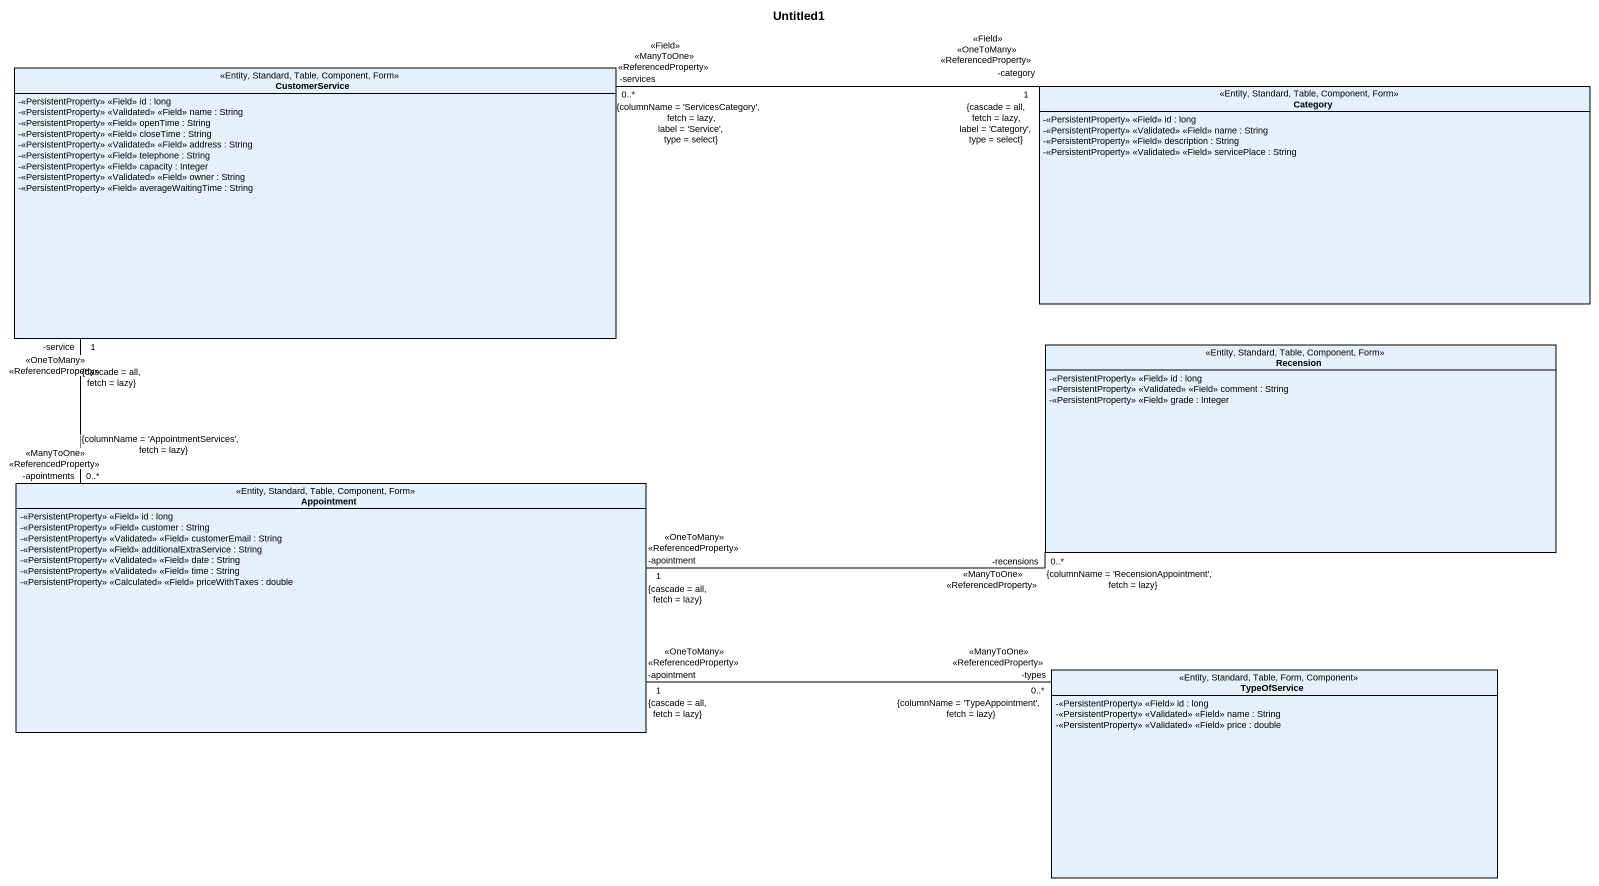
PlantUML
@startuml
title Untitled1
hide circle
hide empty members
skinparam classAttributeIconSize 0
class CustomerService <<Entity, Standard, Table, Component, Form>> {
  -<<PersistentProperty>> <<Field>> id : long
  -<<PersistentProperty>> <<Validated>> <<Field>> name : String
  -<<PersistentProperty>> <<Field>> openTime : String
  -<<PersistentProperty>> <<Field>> closeTime : String
  -<<PersistentProperty>> <<Validated>> <<Field>> address : String
  -<<PersistentProperty>> <<Field>> telephone : String
  -<<PersistentProperty>> <<Field>> capacity : Integer
  -<<PersistentProperty>> <<Validated>> <<Field>> owner : String
  -<<PersistentProperty>> <<Field>> averageWaitingTime : String
}
class Category <<Entity, Standard, Table, Component, Form>> {
  -<<PersistentProperty>> <<Field>> id : long
  -<<PersistentProperty>> <<Validated>> <<Field>> name : String
  -<<PersistentProperty>> <<Field>> description : String
  -<<PersistentProperty>> <<Validated>> <<Field>> servicePlace : String
}
class Recension <<Entity, Standard, Table, Component, Form>> {
  -<<PersistentProperty>> <<Field>> id : long
  -<<PersistentProperty>> <<Validated>> <<Field>> comment : String
  -<<PersistentProperty>> <<Field>> grade : Integer
}
class Appointment <<Entity, Standard, Table, Component, Form>> {
  -<<PersistentProperty>> <<Field>> id : long
  -<<PersistentProperty>> <<Field>> customer : String
  -<<PersistentProperty>> <<Validated>> <<Field>> customerEmail : String
  -<<PersistentProperty>> <<Field>> additionalExtraService : String
  -<<PersistentProperty>> <<Validated>> <<Field>> date : String
  -<<PersistentProperty>> <<Validated>> <<Field>> time : String
  -<<PersistentProperty>> <<Calculated>> <<Field>> priceWithTaxes : double
}
class TypeOfService <<Entity, Standard, Table, Form, Component>> {
  -<<PersistentProperty>> <<Field>> id : long
  -<<PersistentProperty>> <<Validated>> <<Field>> name : String
  -<<PersistentProperty>> <<Validated>> <<Field>> price : double
}
CustomerService "-services\n0..*\n<<Field>> <<ManyToOne>> <<ReferencedProperty>>\n{columnName = 'ServicesCategory', fetch = lazy, label = 'Service', type = select}" -right- "-category\n1\n<<Field>> <<OneToMany>> <<ReferencedProperty>>\n{cascade = all, fetch = lazy, label = 'Category', type = select}" Category
CustomerService "-service\n1\n<<OneToMany>> <<ReferencedProperty>>\n{cascade = all, fetch = lazy}" -- "-apointments\n0..*\n<<ManyToOne>> <<ReferencedProperty>>\n{columnName = 'AppointmentServices', fetch = lazy}" Appointment
Appointment "-apointment\n1\n<<OneToMany>> <<ReferencedProperty>>\n{cascade = all, fetch = lazy}" -right- "-recensions\n0..*\n<<ManyToOne>> <<ReferencedProperty>>\n{columnName = 'RecensionAppointment', fetch = lazy}" Recension
Appointment "-apointment\n1\n<<OneToMany>> <<ReferencedProperty>>\n{cascade = all, fetch = lazy}" -right- "-types\n0..*\n<<ManyToOne>> <<ReferencedProperty>>\n{columnName = 'TypeAppointment', fetch = lazy}" TypeOfService
@enduml
